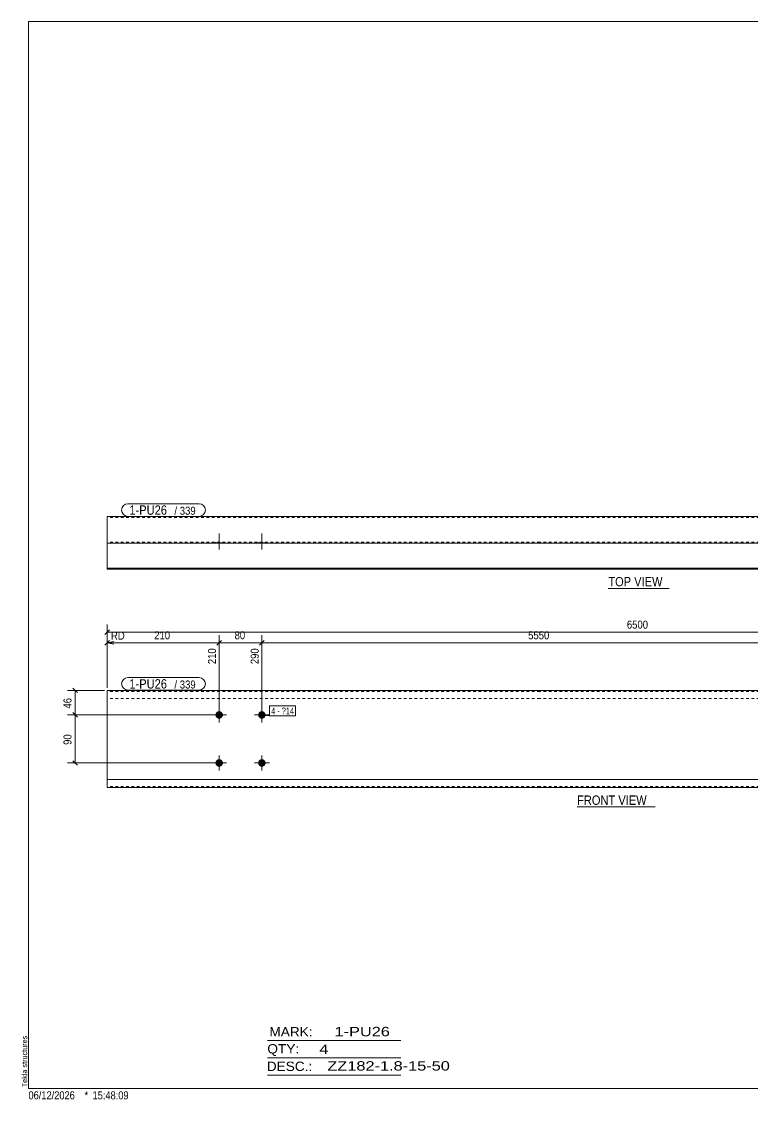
# Model space of a CAD drawing. Header units: millimetres. Extents: x 2 to 579, y 1 to 405.
# Drawn here: x 2.4 to 276.3, y 1 to 405 of the extents above; entities that cross this region are included whole.
import ezdxf

# ---------------------------------------------------------------- set-up
doc = ezdxf.new("R2010")
doc.units = ezdxf.units.MM
doc.linetypes.add('XKITLINE00', pattern=[0])
doc.linetypes.add('XKITLINE01', pattern=[4, 1, -1, 1, -1])
for name, color, linetype, lineweight in [('Bolt', 3, 'Continuous', 0), ('BoltMark', 7, 'Continuous', 0), ('Dimensions', 7, 'Continuous', 0), ('DrawingSheet', 5, 'Continuous', 0), ('OtherObjectType', 7, 'Continuous', 0), ('Part', 2, 'Continuous', 0), ('PartMark', 7, 'Continuous', 0)]:
    doc.layers.add(name, color=color, linetype=linetype, lineweight=lineweight)
doc.styles.add('ARIAL', font='ARIAL.TTF')
doc.styles.add('ARIAL_NARROW', font='ARIALN.TTF')

# ---------------------------------------------------------------- blocks, each defined once
blk = doc.blocks.new('*A1')
at = {"layer": 'Bolt'}
for points in [[(77.85, 145.06), (77.85, 145.02), (77.85, 144.99), (77.84, 144.95), (77.84, 144.92), (77.83, 144.89), (77.83, 144.85), (77.82, 144.82), (77.82, 144.79), (77.81, 144.75), (77.8, 144.72), (77.79, 144.69), (77.78, 144.65), (77.77, 144.62), (77.76, 144.59), (77.74, 144.56), (77.73, 144.52), (77.72, 144.49), (77.7, 144.46), (77.68, 144.43), (77.67, 144.4), (77.65, 144.37), (77.63, 144.34), (77.61, 144.31), (77.59, 144.29), (77.57, 144.26), (77.55, 144.23), (77.53, 144.2), (77.51, 144.18), (77.49, 144.15), (77.46, 144.13), (77.44, 144.1), (77.42, 144.08), (77.39, 144.05), (77.36, 144.03), (77.34, 144.01), (77.31, 143.99), (77.28, 143.97), (77.26, 143.95), (77.23, 143.93), (77.2, 143.91), (77.17, 143.89), (77.14, 143.87), (77.11, 143.86), (77.08, 143.84), (77.05, 143.83), (77.02, 143.81), (76.99, 143.8), (76.95, 143.79), (76.92, 143.77), (76.89, 143.76), (76.86, 143.75), (76.82, 143.74), (76.79, 143.73), (76.76, 143.73), (76.72, 143.72), (76.69, 143.71), (76.66, 143.71), (76.62, 143.7), (76.59, 143.7), (76.55, 143.7), (76.52, 143.69), (76.48, 143.69), (76.45, 143.69), (76.42, 143.69), (76.38, 143.69), (76.35, 143.7), (76.31, 143.7), (76.28, 143.7), (76.24, 143.71), (76.21, 143.71), (76.18, 143.72), (76.14, 143.73), (76.11, 143.73), (76.08, 143.74), (76.04, 143.75), (76.01, 143.76), (75.98, 143.77), (75.95, 143.79), (75.91, 143.8), (75.88, 143.81), (75.85, 143.83), (75.82, 143.84), (75.79, 143.86), (75.76, 143.87), (75.73, 143.89), (75.7, 143.91), (75.67, 143.93), (75.64, 143.95), (75.62, 143.97), (75.59, 143.99), (75.56, 144.01), (75.54, 144.03), (75.51, 144.05), (75.48, 144.08), (75.46, 144.1), (75.44, 144.13), (75.41, 144.15), (75.39, 144.18), (75.37, 144.2), (75.35, 144.23), (75.33, 144.26), (75.31, 144.29), (75.29, 144.31), (75.27, 144.34), (75.25, 144.37), (75.23, 144.4), (75.22, 144.43), (75.2, 144.46), (75.18, 144.49), (75.17, 144.52), (75.16, 144.56), (75.14, 144.59), (75.13, 144.62), (75.12, 144.65), (75.11, 144.69), (75.1, 144.72), (75.09, 144.75), (75.08, 144.79), (75.08, 144.82), (75.07, 144.85), (75.07, 144.89), (75.06, 144.92), (75.06, 144.95), (75.05, 144.99), (75.05, 145.02), (75.05, 145.06), (75.05, 145.09), (75.05, 145.13), (75.05, 145.16), (75.05, 145.2), (75.06, 145.23), (75.06, 145.26), (75.07, 145.3), (75.07, 145.33), (75.08, 145.37), (75.08, 145.4), (75.09, 145.43), (75.1, 145.47), (75.11, 145.5), (75.12, 145.53), (75.13, 145.56), (75.14, 145.6), (75.16, 145.63), (75.17, 145.66), (75.18, 145.69), (75.2, 145.72), (75.22, 145.75), (75.23, 145.78), (75.25, 145.81), (75.27, 145.84), (75.29, 145.87), (75.31, 145.9), (75.33, 145.93), (75.35, 145.95), (75.37, 145.98), (75.39, 146.01), (75.41, 146.03), (75.44, 146.06), (75.46, 146.08), (75.48, 146.11), (75.51, 146.13), (75.54, 146.15), (75.56, 146.17), (75.59, 146.2), (75.62, 146.22), (75.64, 146.24), (75.67, 146.26), (75.7, 146.27), (75.73, 146.29), (75.76, 146.31), (75.79, 146.33), (75.82, 146.34), (75.85, 146.36), (75.88, 146.37), (75.91, 146.39), (75.95, 146.4), (75.98, 146.41), (76.01, 146.42), (76.04, 146.43), (76.08, 146.44), (76.11, 146.45), (76.14, 146.46), (76.18, 146.47), (76.21, 146.47), (76.24, 146.48), (76.28, 146.48), (76.31, 146.49), (76.35, 146.49), (76.38, 146.49), (76.42, 146.49), (76.45, 146.49), (76.48, 146.49), (76.52, 146.49), (76.55, 146.49), (76.59, 146.49), (76.62, 146.48), (76.66, 146.48), (76.69, 146.47), (76.72, 146.47), (76.76, 146.46), (76.79, 146.45), (76.82, 146.44), (76.86, 146.43), (76.89, 146.42), (76.92, 146.41), (76.95, 146.4), (76.99, 146.39), (77.02, 146.37), (77.05, 146.36), (77.08, 146.34), (77.11, 146.33), (77.14, 146.31), (77.17, 146.29), (77.2, 146.27), (77.23, 146.26), (77.26, 146.24), (77.28, 146.22), (77.31, 146.2), (77.34, 146.17), (77.36, 146.15), (77.39, 146.13), (77.42, 146.11), (77.44, 146.08), (77.46, 146.06), (77.49, 146.03), (77.51, 146.01), (77.53, 145.98), (77.55, 145.95), (77.57, 145.93), (77.59, 145.9), (77.61, 145.87), (77.63, 145.84), (77.65, 145.81), (77.67, 145.78), (77.68, 145.75), (77.7, 145.72), (77.72, 145.69), (77.73, 145.66), (77.74, 145.63), (77.76, 145.6), (77.77, 145.56), (77.78, 145.53), (77.79, 145.5), (77.8, 145.47), (77.81, 145.43), (77.82, 145.4), (77.82, 145.37), (77.83, 145.33), (77.83, 145.3), (77.84, 145.26), (77.84, 145.23), (77.85, 145.2), (77.85, 145.16), (77.85, 145.13), (77.85, 145.09)], [(93.85, 145.06), (93.85, 145.02), (93.85, 144.99), (93.84, 144.95), (93.84, 144.92), (93.83, 144.89), (93.83, 144.85), (93.82, 144.82), (93.82, 144.79), (93.81, 144.75), (93.8, 144.72), (93.79, 144.69), (93.78, 144.65), (93.77, 144.62), (93.76, 144.59), (93.74, 144.56), (93.73, 144.52), (93.72, 144.49), (93.7, 144.46), (93.68, 144.43), (93.67, 144.4), (93.65, 144.37), (93.63, 144.34), (93.61, 144.31), (93.59, 144.29), (93.57, 144.26), (93.55, 144.23), (93.53, 144.2), (93.51, 144.18), (93.49, 144.15), (93.46, 144.13), (93.44, 144.1), (93.42, 144.08), (93.39, 144.05), (93.36, 144.03), (93.34, 144.01), (93.31, 143.99), (93.28, 143.97), (93.26, 143.95), (93.23, 143.93), (93.2, 143.91), (93.17, 143.89), (93.14, 143.87), (93.11, 143.86), (93.08, 143.84), (93.05, 143.83), (93.02, 143.81), (92.99, 143.8), (92.95, 143.79), (92.92, 143.77), (92.89, 143.76), (92.86, 143.75), (92.82, 143.74), (92.79, 143.73), (92.76, 143.73), (92.72, 143.72), (92.69, 143.71), (92.66, 143.71), (92.62, 143.7), (92.59, 143.7), (92.55, 143.7), (92.52, 143.69), (92.48, 143.69), (92.45, 143.69), (92.42, 143.69), (92.38, 143.69), (92.35, 143.7), (92.31, 143.7), (92.28, 143.7), (92.24, 143.71), (92.21, 143.71), (92.18, 143.72), (92.14, 143.73), (92.11, 143.73), (92.08, 143.74), (92.04, 143.75), (92.01, 143.76), (91.98, 143.77), (91.95, 143.79), (91.91, 143.8), (91.88, 143.81), (91.85, 143.83), (91.82, 143.84), (91.79, 143.86), (91.76, 143.87), (91.73, 143.89), (91.7, 143.91), (91.67, 143.93), (91.64, 143.95), (91.62, 143.97), (91.59, 143.99), (91.56, 144.01), (91.54, 144.03), (91.51, 144.05), (91.48, 144.08), (91.46, 144.1), (91.44, 144.13), (91.41, 144.15), (91.39, 144.18), (91.37, 144.2), (91.35, 144.23), (91.33, 144.26), (91.31, 144.29), (91.29, 144.31), (91.27, 144.34), (91.25, 144.37), (91.23, 144.4), (91.22, 144.43), (91.2, 144.46), (91.18, 144.49), (91.17, 144.52), (91.16, 144.56), (91.14, 144.59), (91.13, 144.62), (91.12, 144.65), (91.11, 144.69), (91.1, 144.72), (91.09, 144.75), (91.08, 144.79), (91.08, 144.82), (91.07, 144.85), (91.07, 144.89), (91.06, 144.92), (91.06, 144.95), (91.05, 144.99), (91.05, 145.02), (91.05, 145.06), (91.05, 145.09), (91.05, 145.13), (91.05, 145.16), (91.05, 145.2), (91.06, 145.23), (91.06, 145.26), (91.07, 145.3), (91.07, 145.33), (91.08, 145.37), (91.08, 145.4), (91.09, 145.43), (91.1, 145.47), (91.11, 145.5), (91.12, 145.53), (91.13, 145.56), (91.14, 145.6), (91.16, 145.63), (91.17, 145.66), (91.18, 145.69), (91.2, 145.72), (91.22, 145.75), (91.23, 145.78), (91.25, 145.81), (91.27, 145.84), (91.29, 145.87), (91.31, 145.9), (91.33, 145.93), (91.35, 145.95), (91.37, 145.98), (91.39, 146.01), (91.41, 146.03), (91.44, 146.06), (91.46, 146.08), (91.48, 146.11), (91.51, 146.13), (91.54, 146.15), (91.56, 146.17), (91.59, 146.2), (91.62, 146.22), (91.64, 146.24), (91.67, 146.26), (91.7, 146.27), (91.73, 146.29), (91.76, 146.31), (91.79, 146.33), (91.82, 146.34), (91.85, 146.36), (91.88, 146.37), (91.91, 146.39), (91.95, 146.4), (91.98, 146.41), (92.01, 146.42), (92.04, 146.43), (92.08, 146.44), (92.11, 146.45), (92.14, 146.46), (92.18, 146.47), (92.21, 146.47), (92.24, 146.48), (92.28, 146.48), (92.31, 146.49), (92.35, 146.49), (92.38, 146.49), (92.42, 146.49), (92.45, 146.49), (92.48, 146.49), (92.52, 146.49), (92.55, 146.49), (92.59, 146.49), (92.62, 146.48), (92.66, 146.48), (92.69, 146.47), (92.72, 146.47), (92.76, 146.46), (92.79, 146.45), (92.82, 146.44), (92.86, 146.43), (92.89, 146.42), (92.92, 146.41), (92.95, 146.4), (92.99, 146.39), (93.02, 146.37), (93.05, 146.36), (93.08, 146.34), (93.11, 146.33), (93.14, 146.31), (93.17, 146.29), (93.2, 146.27), (93.23, 146.26), (93.26, 146.24), (93.28, 146.22), (93.31, 146.2), (93.34, 146.17), (93.36, 146.15), (93.39, 146.13), (93.42, 146.11), (93.44, 146.08), (93.46, 146.06), (93.49, 146.03), (93.51, 146.01), (93.53, 145.98), (93.55, 145.95), (93.57, 145.93), (93.59, 145.9), (93.61, 145.87), (93.63, 145.84), (93.65, 145.81), (93.67, 145.78), (93.68, 145.75), (93.7, 145.72), (93.72, 145.69), (93.73, 145.66), (93.74, 145.63), (93.76, 145.6), (93.77, 145.56), (93.78, 145.53), (93.79, 145.5), (93.8, 145.47), (93.81, 145.43), (93.82, 145.4), (93.82, 145.37), (93.83, 145.33), (93.83, 145.3), (93.84, 145.26), (93.84, 145.23), (93.85, 145.2), (93.85, 145.16), (93.85, 145.13), (93.85, 145.09)], [(77.85, 127.06), (77.85, 127.02), (77.85, 126.99), (77.84, 126.95), (77.84, 126.92), (77.83, 126.89), (77.83, 126.85), (77.82, 126.82), (77.82, 126.79), (77.81, 126.75), (77.8, 126.72), (77.79, 126.69), (77.78, 126.65), (77.77, 126.62), (77.76, 126.59), (77.74, 126.56), (77.73, 126.52), (77.72, 126.49), (77.7, 126.46), (77.68, 126.43), (77.67, 126.4), (77.65, 126.37), (77.63, 126.34), (77.61, 126.31), (77.59, 126.29), (77.57, 126.26), (77.55, 126.23), (77.53, 126.2), (77.51, 126.18), (77.49, 126.15), (77.46, 126.13), (77.44, 126.1), (77.42, 126.08), (77.39, 126.05), (77.36, 126.03), (77.34, 126.01), (77.31, 125.99), (77.28, 125.97), (77.26, 125.95), (77.23, 125.93), (77.2, 125.91), (77.17, 125.89), (77.14, 125.87), (77.11, 125.86), (77.08, 125.84), (77.05, 125.83), (77.02, 125.81), (76.99, 125.8), (76.95, 125.79), (76.92, 125.77), (76.89, 125.76), (76.86, 125.75), (76.82, 125.74), (76.79, 125.73), (76.76, 125.73), (76.72, 125.72), (76.69, 125.71), (76.66, 125.71), (76.62, 125.7), (76.59, 125.7), (76.55, 125.7), (76.52, 125.69), (76.48, 125.69), (76.45, 125.69), (76.42, 125.69), (76.38, 125.69), (76.35, 125.7), (76.31, 125.7), (76.28, 125.7), (76.24, 125.71), (76.21, 125.71), (76.18, 125.72), (76.14, 125.73), (76.11, 125.73), (76.08, 125.74), (76.04, 125.75), (76.01, 125.76), (75.98, 125.77), (75.95, 125.79), (75.91, 125.8), (75.88, 125.81), (75.85, 125.83), (75.82, 125.84), (75.79, 125.86), (75.76, 125.87), (75.73, 125.89), (75.7, 125.91), (75.67, 125.93), (75.64, 125.95), (75.62, 125.97), (75.59, 125.99), (75.56, 126.01), (75.54, 126.03), (75.51, 126.05), (75.48, 126.08), (75.46, 126.1), (75.44, 126.13), (75.41, 126.15), (75.39, 126.18), (75.37, 126.2), (75.35, 126.23), (75.33, 126.26), (75.31, 126.29), (75.29, 126.31), (75.27, 126.34), (75.25, 126.37), (75.23, 126.4), (75.22, 126.43), (75.2, 126.46), (75.18, 126.49), (75.17, 126.52), (75.16, 126.56), (75.14, 126.59), (75.13, 126.62), (75.12, 126.65), (75.11, 126.69), (75.1, 126.72), (75.09, 126.75), (75.08, 126.79), (75.08, 126.82), (75.07, 126.85), (75.07, 126.89), (75.06, 126.92), (75.06, 126.95), (75.05, 126.99), (75.05, 127.02), (75.05, 127.06), (75.05, 127.09), (75.05, 127.13), (75.05, 127.16), (75.05, 127.2), (75.06, 127.23), (75.06, 127.26), (75.07, 127.3), (75.07, 127.33), (75.08, 127.37), (75.08, 127.4), (75.09, 127.43), (75.1, 127.47), (75.11, 127.5), (75.12, 127.53), (75.13, 127.56), (75.14, 127.6), (75.16, 127.63), (75.17, 127.66), (75.18, 127.69), (75.2, 127.72), (75.22, 127.75), (75.23, 127.78), (75.25, 127.81), (75.27, 127.84), (75.29, 127.87), (75.31, 127.9), (75.33, 127.93), (75.35, 127.95), (75.37, 127.98), (75.39, 128.01), (75.41, 128.03), (75.44, 128.06), (75.46, 128.08), (75.48, 128.11), (75.51, 128.13), (75.54, 128.15), (75.56, 128.17), (75.59, 128.2), (75.62, 128.22), (75.64, 128.24), (75.67, 128.26), (75.7, 128.27), (75.73, 128.29), (75.76, 128.31), (75.79, 128.33), (75.82, 128.34), (75.85, 128.36), (75.88, 128.37), (75.91, 128.39), (75.95, 128.4), (75.98, 128.41), (76.01, 128.42), (76.04, 128.43), (76.08, 128.44), (76.11, 128.45), (76.14, 128.46), (76.18, 128.47), (76.21, 128.47), (76.24, 128.48), (76.28, 128.48), (76.31, 128.49), (76.35, 128.49), (76.38, 128.49), (76.42, 128.49), (76.45, 128.49), (76.48, 128.49), (76.52, 128.49), (76.55, 128.49), (76.59, 128.49), (76.62, 128.48), (76.66, 128.48), (76.69, 128.47), (76.72, 128.47), (76.76, 128.46), (76.79, 128.45), (76.82, 128.44), (76.86, 128.43), (76.89, 128.42), (76.92, 128.41), (76.95, 128.4), (76.99, 128.39), (77.02, 128.37), (77.05, 128.36), (77.08, 128.34), (77.11, 128.33), (77.14, 128.31), (77.17, 128.29), (77.2, 128.27), (77.23, 128.26), (77.26, 128.24), (77.28, 128.22), (77.31, 128.2), (77.34, 128.17), (77.36, 128.15), (77.39, 128.13), (77.42, 128.11), (77.44, 128.08), (77.46, 128.06), (77.49, 128.03), (77.51, 128.01), (77.53, 127.98), (77.55, 127.95), (77.57, 127.93), (77.59, 127.9), (77.61, 127.87), (77.63, 127.84), (77.65, 127.81), (77.67, 127.78), (77.68, 127.75), (77.7, 127.72), (77.72, 127.69), (77.73, 127.66), (77.74, 127.63), (77.76, 127.6), (77.77, 127.56), (77.78, 127.53), (77.79, 127.5), (77.8, 127.47), (77.81, 127.43), (77.82, 127.4), (77.82, 127.37), (77.83, 127.33), (77.83, 127.3), (77.84, 127.26), (77.84, 127.23), (77.85, 127.2), (77.85, 127.16), (77.85, 127.13), (77.85, 127.09)], [(93.85, 127.06), (93.85, 127.02), (93.85, 126.99), (93.84, 126.95), (93.84, 126.92), (93.83, 126.89), (93.83, 126.85), (93.82, 126.82), (93.82, 126.79), (93.81, 126.75), (93.8, 126.72), (93.79, 126.69), (93.78, 126.65), (93.77, 126.62), (93.76, 126.59), (93.74, 126.56), (93.73, 126.52), (93.72, 126.49), (93.7, 126.46), (93.68, 126.43), (93.67, 126.4), (93.65, 126.37), (93.63, 126.34), (93.61, 126.31), (93.59, 126.29), (93.57, 126.26), (93.55, 126.23), (93.53, 126.2), (93.51, 126.18), (93.49, 126.15), (93.46, 126.13), (93.44, 126.1), (93.42, 126.08), (93.39, 126.05), (93.36, 126.03), (93.34, 126.01), (93.31, 125.99), (93.28, 125.97), (93.26, 125.95), (93.23, 125.93), (93.2, 125.91), (93.17, 125.89), (93.14, 125.87), (93.11, 125.86), (93.08, 125.84), (93.05, 125.83), (93.02, 125.81), (92.99, 125.8), (92.95, 125.79), (92.92, 125.77), (92.89, 125.76), (92.86, 125.75), (92.82, 125.74), (92.79, 125.73), (92.76, 125.73), (92.72, 125.72), (92.69, 125.71), (92.66, 125.71), (92.62, 125.7), (92.59, 125.7), (92.55, 125.7), (92.52, 125.69), (92.48, 125.69), (92.45, 125.69), (92.42, 125.69), (92.38, 125.69), (92.35, 125.7), (92.31, 125.7), (92.28, 125.7), (92.24, 125.71), (92.21, 125.71), (92.18, 125.72), (92.14, 125.73), (92.11, 125.73), (92.08, 125.74), (92.04, 125.75), (92.01, 125.76), (91.98, 125.77), (91.95, 125.79), (91.91, 125.8), (91.88, 125.81), (91.85, 125.83), (91.82, 125.84), (91.79, 125.86), (91.76, 125.87), (91.73, 125.89), (91.7, 125.91), (91.67, 125.93), (91.64, 125.95), (91.62, 125.97), (91.59, 125.99), (91.56, 126.01), (91.54, 126.03), (91.51, 126.05), (91.48, 126.08), (91.46, 126.1), (91.44, 126.13), (91.41, 126.15), (91.39, 126.18), (91.37, 126.2), (91.35, 126.23), (91.33, 126.26), (91.31, 126.29), (91.29, 126.31), (91.27, 126.34), (91.25, 126.37), (91.23, 126.4), (91.22, 126.43), (91.2, 126.46), (91.18, 126.49), (91.17, 126.52), (91.16, 126.56), (91.14, 126.59), (91.13, 126.62), (91.12, 126.65), (91.11, 126.69), (91.1, 126.72), (91.09, 126.75), (91.08, 126.79), (91.08, 126.82), (91.07, 126.85), (91.07, 126.89), (91.06, 126.92), (91.06, 126.95), (91.05, 126.99), (91.05, 127.02), (91.05, 127.06), (91.05, 127.09), (91.05, 127.13), (91.05, 127.16), (91.05, 127.2), (91.06, 127.23), (91.06, 127.26), (91.07, 127.3), (91.07, 127.33), (91.08, 127.37), (91.08, 127.4), (91.09, 127.43), (91.1, 127.47), (91.11, 127.5), (91.12, 127.53), (91.13, 127.56), (91.14, 127.6), (91.16, 127.63), (91.17, 127.66), (91.18, 127.69), (91.2, 127.72), (91.22, 127.75), (91.23, 127.78), (91.25, 127.81), (91.27, 127.84), (91.29, 127.87), (91.31, 127.9), (91.33, 127.93), (91.35, 127.95), (91.37, 127.98), (91.39, 128.01), (91.41, 128.03), (91.44, 128.06), (91.46, 128.08), (91.48, 128.11), (91.51, 128.13), (91.54, 128.15), (91.56, 128.17), (91.59, 128.2), (91.62, 128.22), (91.64, 128.24), (91.67, 128.26), (91.7, 128.27), (91.73, 128.29), (91.76, 128.31), (91.79, 128.33), (91.82, 128.34), (91.85, 128.36), (91.88, 128.37), (91.91, 128.39), (91.95, 128.4), (91.98, 128.41), (92.01, 128.42), (92.04, 128.43), (92.08, 128.44), (92.11, 128.45), (92.14, 128.46), (92.18, 128.47), (92.21, 128.47), (92.24, 128.48), (92.28, 128.48), (92.31, 128.49), (92.35, 128.49), (92.38, 128.49), (92.42, 128.49), (92.45, 128.49), (92.48, 128.49), (92.52, 128.49), (92.55, 128.49), (92.59, 128.49), (92.62, 128.48), (92.66, 128.48), (92.69, 128.47), (92.72, 128.47), (92.76, 128.46), (92.79, 128.45), (92.82, 128.44), (92.86, 128.43), (92.89, 128.42), (92.92, 128.41), (92.95, 128.4), (92.99, 128.39), (93.02, 128.37), (93.05, 128.36), (93.08, 128.34), (93.11, 128.33), (93.14, 128.31), (93.17, 128.29), (93.2, 128.27), (93.23, 128.26), (93.26, 128.24), (93.28, 128.22), (93.31, 128.2), (93.34, 128.17), (93.36, 128.15), (93.39, 128.13), (93.42, 128.11), (93.44, 128.08), (93.46, 128.06), (93.49, 128.03), (93.51, 128.01), (93.53, 127.98), (93.55, 127.95), (93.57, 127.93), (93.59, 127.9), (93.61, 127.87), (93.63, 127.84), (93.65, 127.81), (93.67, 127.78), (93.68, 127.75), (93.7, 127.72), (93.72, 127.69), (93.73, 127.66), (93.74, 127.63), (93.76, 127.6), (93.77, 127.56), (93.78, 127.53), (93.79, 127.5), (93.8, 127.47), (93.81, 127.43), (93.82, 127.4), (93.82, 127.37), (93.83, 127.33), (93.83, 127.3), (93.84, 127.26), (93.84, 127.23), (93.85, 127.2), (93.85, 127.16), (93.85, 127.13), (93.85, 127.09)]]:
    blk.add_hatch(color=3, dxfattribs=at).paths.add_polyline_path(points, flags=17)
at = {"layer": 'Bolt', "color": 3, "linetype": 'XKITLINE00', "lineweight": 0}
for p, q in [((76.45, 147.89), (76.45, 142.29)), ((92.45, 147.89), (92.45, 142.29)), ((79.25, 145.09), (73.65, 145.09)), ((95.25, 145.09), (89.65, 145.09)), ((76.45, 129.89), (76.45, 124.29)), ((92.45, 129.89), (92.45, 124.29)), ((79.25, 127.09), (73.65, 127.09)), ((95.25, 127.09), (89.65, 127.09))]:
    blk.add_line(p, q, dxfattribs=at)
blk = doc.blocks.new('*A4')
at = {"layer": 'Part'}
blk.add_hatch(color=2, dxfattribs=at).paths.add_polyline_path([(372.14, 155.69), (373.74, 155.69), (372.94, 154.29)], flags=17)
at = {"layer": 'Part', "color": 2, "linetype": 'XKITLINE00', "lineweight": 0}
for p, q in [((34.45, 117.89), (34.45, 154.29)), ((196.64, 154.29), (34.45, 154.29)), ((432.94, 154.29), (196.74, 154.29)), ((372.94, 154.29), (372.14, 155.69)), ((372.14, 155.69), (373.74, 155.69)), ((373.74, 155.69), (372.94, 154.29)), ((432.94, 154.29), (432.94, 117.89)), ((196.64, 120.89), (34.45, 120.89)), ((196.64, 117.89), (34.45, 117.89)), ((432.94, 120.89), (196.74, 120.89)), ((432.94, 117.89), (196.74, 117.89))]:
    blk.add_line(p, q, dxfattribs=at)
at = {"layer": 'Part', "color": 7, "linetype": 'XKITLINE01', "lineweight": 0}
for p, q in [((196.64, 153.93), (34.45, 153.93)), ((432.94, 153.93), (196.74, 153.93)), ((196.64, 151.29), (34.45, 151.29)), ((432.94, 151.29), (196.74, 151.29)), ((196.64, 118.25), (34.45, 118.25)), ((432.94, 118.25), (196.74, 118.25))]:
    blk.add_line(p, q, dxfattribs=at)
at = {"layer": 'Part', "color": 2, "linetype": 'XKITLINE00', "lineweight": 0}
blk.add_circle((372.94, 155.19), 1, dxfattribs=at)
blk = doc.blocks.new('*A5')
at = {"layer": 'Bolt'}
for points in [[(75.05, 209.43), (75.05, 209.79), (77.85, 209.79), (77.85, 209.43)], [(75.05, 209.43), (75.05, 209.79), (77.85, 209.79), (77.85, 209.43)], [(91.05, 209.43), (91.05, 209.79), (93.85, 209.79), (93.85, 209.43)], [(91.05, 209.43), (91.05, 209.79), (93.85, 209.79), (93.85, 209.43)]]:
    blk.add_hatch(color=3, dxfattribs=at).paths.add_polyline_path(points, flags=17)
at = {"layer": 'Bolt', "color": 3, "linetype": 'XKITLINE00', "lineweight": 0}
for p, q in [((76.45, 213.11), (76.45, 207.11)), ((76.45, 213.11), (76.45, 207.11)), ((92.45, 213.11), (92.45, 207.11)), ((92.45, 213.11), (92.45, 207.11)), ((75.05, 209.79), (75.05, 209.43)), ((75.05, 209.79), (75.05, 209.43)), ((77.85, 209.79), (77.85, 209.43)), ((77.85, 209.79), (77.85, 209.43)), ((91.05, 209.79), (91.05, 209.43)), ((91.05, 209.79), (91.05, 209.43)), ((93.85, 209.79), (93.85, 209.43)), ((93.85, 209.79), (93.85, 209.43))]:
    blk.add_line(p, q, dxfattribs=at)
blk = doc.blocks.new('*A8')
at = {"layer": 'Part'}
blk.add_hatch(color=2, dxfattribs=at).paths.add_polyline_path([(372.14, 211.01), (373.74, 211.01), (372.94, 209.61)], flags=17)
at = {"layer": 'Part', "color": 2, "linetype": 'XKITLINE00', "lineweight": 0}
for p, q in [((34.45, 199.79), (34.45, 219.43)), ((196.64, 219.43), (34.45, 219.43)), ((432.94, 219.43), (196.74, 219.43)), ((432.94, 219.43), (432.94, 199.79)), ((372.94, 209.61), (372.14, 211.01)), ((372.14, 211.01), (373.74, 211.01)), ((373.74, 211.01), (372.94, 209.61)), ((196.64, 209.43), (34.45, 209.43)), ((432.94, 209.43), (196.74, 209.43)), ((196.64, 200.15), (34.45, 200.15)), ((196.64, 199.79), (34.45, 199.79)), ((432.94, 200.15), (196.74, 200.15)), ((432.94, 199.79), (196.74, 199.79))]:
    blk.add_line(p, q, dxfattribs=at)
at = {"layer": 'Part', "color": 7, "linetype": 'XKITLINE01', "lineweight": 0}
for p, q in [((196.64, 219.07), (34.45, 219.07)), ((432.94, 219.07), (196.74, 219.07)), ((196.64, 209.79), (34.45, 209.79)), ((432.94, 209.79), (196.74, 209.79))]:
    blk.add_line(p, q, dxfattribs=at)
at = {"layer": 'Part', "color": 2, "linetype": 'XKITLINE00', "lineweight": 0}
blk.add_circle((372.94, 210.51), 1, dxfattribs=at)
blk = doc.blocks.new('*A9')
at = {"layer": 'DrawingSheet', "color": 5, "linetype": 'XKITLINE00', "lineweight": 0}
for p, q in [((579, 405), (5, 405)), ((5, 405), (5, 5)), ((579, 5), (579, 405)), ((5, 5), (579, 5))]:
    blk.add_line(p, q, dxfattribs=at)
at = {"layer": 'DrawingSheet', "color": 5, "style": 'ARIAL', "width": 0.85}
blk.add_text('Tekla structures', height=2, rotation=90, dxfattribs=at).set_placement((4.5, 5.5))
blk = doc.blocks.new('*A13')
at = {"layer": 'OtherObjectType', "color": 6, "linetype": 'XKITLINE00', "lineweight": 0}
for p, q in [((94.5, 23), (144.5, 23)), ((94.5, 16.5), (144.5, 16.5)), ((94.5, 10), (144.5, 10))]:
    blk.add_line(p, q, dxfattribs=at)
at = {"layer": 'OtherObjectType', "color": 6, "style": 'ARIAL_NARROW'}
for s, width, p in [('MARK:', 1.275, (95.27, 24.58)), ('1-PU26', 1.525501, (119.69, 24.65)), ('QTY:', 1.275, (94.5, 18.19)), ('4', 1.525501, (113.99, 18.05)), ('DESC.:', 1.275, (94.29, 11.63)), ('ZZ182-1.8-15-50', 1.525501, (117, 11.79))]:
    blk.add_text(s, height=3.5, dxfattribs=dict(at, width=width)).set_placement(p)
blk = doc.blocks.new('*A16')
at = {"layer": 'OtherObjectType', "color": 7, "style": 'ARIAL_NARROW', "width": 1.008832}
for s, p in [('06/12/2026', (4.99, 1)), ('15:48:09', (29, 1)), ('*', (26, 1))]:
    blk.add_text(s, height=3, dxfattribs=at).set_placement(p)
blk = doc.blocks.new('*A17')
at = {"layer": 'Dimensions', "color": 7, "linetype": 'XKITLINE00', "lineweight": 0}
for p, q in [((21.6, 145.94), (23.3, 144.24)), ((75.45, 145.09), (19.6, 145.09)), ((22.45, 127.09), (22.45, 145.09)), ((75.45, 127.09), (19.6, 127.09)), ((21.6, 127.94), (23.3, 126.24))]:
    blk.add_line(p, q, dxfattribs=at)
at = {"layer": 'Dimensions', "color": 3}
for p in [(22.45, 145.09), (22.45, 127.09)]:
    blk.add_point(p, dxfattribs=at)
at = {"layer": 'Dimensions', "color": 3, "style": 'ARIAL', "width": 0.85}
blk.add_text('90', height=3, rotation=90.0002, dxfattribs=at).set_placement((21.1, 133.87))
blk = doc.blocks.new('*A18')
at = {"layer": 'Dimensions', "color": 7, "linetype": 'XKITLINE00', "lineweight": 0}
for p, q in [((33.45, 154.29), (19.6, 154.29)), ((21.6, 155.14), (23.3, 153.44)), ((22.45, 145.09), (22.45, 154.29)), ((21.6, 145.94), (23.3, 144.24)), ((75.45, 145.09), (19.6, 145.09))]:
    blk.add_line(p, q, dxfattribs=at)
at = {"layer": 'Dimensions', "color": 3}
for p in [(22.45, 154.29), (22.45, 145.09)]:
    blk.add_point(p, dxfattribs=at)
at = {"layer": 'Dimensions', "color": 3, "style": 'ARIAL', "width": 0.85}
blk.add_text('46', height=3, rotation=90.0002, dxfattribs=at).set_placement((21.1, 147.47))
blk = doc.blocks.new('*A21')
at = {"layer": 'Dimensions', "color": 7, "linetype": 'XKITLINE00', "lineweight": 0}
for p, q in [((34.45, 155.29), (34.45, 178.94)), ((432.94, 155.29), (432.94, 178.94)), ((35.3, 176.94), (33.6, 175.24)), ((34.45, 176.09), (432.94, 176.09)), ((433.79, 176.94), (432.09, 175.24))]:
    blk.add_line(p, q, dxfattribs=at)
at = {"layer": 'Dimensions', "color": 3}
for p in [(34.45, 176.09), (432.94, 176.09)]:
    blk.add_point(p, dxfattribs=at)
at = {"layer": 'Dimensions', "color": 3, "style": 'ARIAL', "width": 0.85}
blk.add_text('6500', height=3, dxfattribs=at).set_placement((229.24, 177.44))
blk = doc.blocks.new('*A22')
at = {"layer": 'Dimensions', "color": 7, "linetype": 'XKITLINE00', "lineweight": 0}
for p, q in [((34.45, 155.29), (34.45, 176.59)), ((34.45, 155.29), (34.45, 174.94)), ((76.45, 146.09), (76.45, 174.94)), ((35.3, 172.94), (33.6, 171.24)), ((36.95, 172.59), (34.45, 172.09)), ((34.45, 172.09), (76.45, 172.09)), ((36.95, 171.59), (34.45, 172.09)), ((41.67, 172.09), (34.45, 172.09)), ((77.3, 172.94), (75.6, 171.24))]:
    blk.add_line(p, q, dxfattribs=at)
at = {"layer": 'Dimensions', "color": 3}
for p in [(34.45, 172.09), (76.45, 172.09)]:
    blk.add_point(p, dxfattribs=at)
at = {"layer": 'Dimensions', "color": 7}
blk.add_point((34.45, 172.09), dxfattribs=at)
at = {"layer": 'Dimensions', "color": 3, "style": 'ARIAL', "width": 0.85}
for s, p in [('RD', (35.89, 173.29)), ('210', (52.11, 173.44))]:
    blk.add_text(s, height=3, dxfattribs=at).set_placement(p)
blk.add_text('210', height=3, rotation=90.0002, dxfattribs=at).set_placement((75.25, 164.12))
blk = doc.blocks.new('*A23')
at = {"layer": 'Dimensions', "color": 7, "linetype": 'XKITLINE00', "lineweight": 0}
for p, q in [((76.45, 146.09), (76.45, 174.94)), ((92.45, 146.09), (92.45, 174.94)), ((77.3, 172.94), (75.6, 171.24)), ((76.45, 172.09), (92.45, 172.09)), ((93.3, 172.94), (91.6, 171.24))]:
    blk.add_line(p, q, dxfattribs=at)
at = {"layer": 'Dimensions', "color": 3}
for p in [(76.45, 172.09), (92.45, 172.09)]:
    blk.add_point(p, dxfattribs=at)
at = {"layer": 'Dimensions', "color": 3, "style": 'ARIAL', "width": 0.85}
blk.add_text('80', height=3, dxfattribs=at).set_placement((82.22, 173.44))
blk.add_text('290', height=3, rotation=90.0002, dxfattribs=at).set_placement((91.25, 164.12))
blk = doc.blocks.new('*A24')
at = {"layer": 'Dimensions', "color": 7, "linetype": 'XKITLINE00', "lineweight": 0}
for p, q in [((92.45, 146.09), (92.45, 174.94)), ((300.94, 146.09), (300.94, 174.94)), ((93.3, 172.94), (91.6, 171.24)), ((92.45, 172.09), (300.94, 172.09)), ((301.79, 172.94), (300.09, 171.24))]:
    blk.add_line(p, q, dxfattribs=at)
at = {"layer": 'Dimensions', "color": 3}
for p in [(92.45, 172.09), (300.94, 172.09)]:
    blk.add_point(p, dxfattribs=at)
at = {"layer": 'Dimensions', "color": 3, "style": 'ARIAL', "width": 0.85}
blk.add_text('5550', height=3, dxfattribs=at).set_placement((192.24, 173.44))
blk.add_text('5840', height=3, rotation=90.0002, dxfattribs=at).set_placement((299.74, 161.89))
blk = doc.blocks.new('*A30')
at = {"layer": 'BoltMark', "color": 7, "linetype": 'XKITLINE00', "lineweight": 0}
for p, q in [((95.35, 148.44), (105.04, 148.44)), ((95.35, 144.74), (95.35, 148.44)), ((105.04, 144.74), (105.04, 148.44)), ((92.45, 145.09), (95.35, 144.74)), ((95.35, 144.74), (105.04, 144.74))]:
    blk.add_line(p, q, dxfattribs=at)
at = {"layer": 'BoltMark', "color": 3, "style": 'ARIAL_NARROW', "width": 0.85}
for s, p in [('4', (95.95, 145.34)), ('-', (98.22, 145.34)), ('?14', (99.88, 145.34))]:
    blk.add_text(s, height=2.5, dxfattribs=at).set_placement(p)
blk = doc.blocks.new('*A31')
at = {"layer": 'PartMark', "color": 7, "linetype": 'XKITLINE00', "lineweight": 0}
for p, q in [((42.2, 159.09), (68.96, 159.09)), ((42.2, 154.39), (68.96, 154.39))]:
    blk.add_line(p, q, dxfattribs=at)
for centre, start, end in [((42.2, 156.74), 90, 270), ((68.96, 156.74), 270, 90)]:
    blk.add_arc(centre, 2.35, start, end, dxfattribs=at)
at = {"layer": 'PartMark', "color": 1, "style": 'ARIAL', "width": 0.85}
blk.add_text('1-PU26', height=3.5, dxfattribs=at).set_placement((42.8, 154.99))
at = {"layer": 'PartMark', "color": 3, "style": 'ARIAL', "width": 0.85}
for s, p in [('/', (59.68, 154.99)), ('339', (61.69, 154.99))]:
    blk.add_text(s, height=3, dxfattribs=at).set_placement(p)
blk = doc.blocks.new('*A32')
at = {"layer": 'OtherObjectType', "color": 7, "linetype": 'XKITLINE00', "lineweight": 0}
blk.add_line((210.57, 110.64), (239.87, 110.64), dxfattribs=at)
at = {"layer": 'OtherObjectType', "color": 7, "style": 'ARIAL', "width": 0.85}
blk.add_text('FRONT VIEW', height=3.5, dxfattribs=at).set_placement((210.57, 111.39))
blk = doc.blocks.new('*A33')
at = {"layer": 'PartMark', "color": 7, "linetype": 'XKITLINE00', "lineweight": 0}
for p, q in [((42.2, 224.23), (68.96, 224.23)), ((42.2, 219.53), (68.96, 219.53))]:
    blk.add_line(p, q, dxfattribs=at)
for centre, start, end in [((42.2, 221.88), 90, 270), ((68.96, 221.88), 270, 90)]:
    blk.add_arc(centre, 2.35, start, end, dxfattribs=at)
at = {"layer": 'PartMark', "color": 1, "style": 'ARIAL', "width": 0.85}
blk.add_text('1-PU26', height=3.5, dxfattribs=at).set_placement((42.8, 220.13))
at = {"layer": 'PartMark', "color": 3, "style": 'ARIAL', "width": 0.85}
for s, p in [('/', (59.68, 220.13)), ('339', (61.69, 220.13))]:
    blk.add_text(s, height=3, dxfattribs=at).set_placement(p)
blk = doc.blocks.new('*A34')
at = {"layer": 'OtherObjectType', "color": 7, "linetype": 'XKITLINE00', "lineweight": 0}
blk.add_line((222.28, 192.54), (245.1, 192.54), dxfattribs=at)
at = {"layer": 'OtherObjectType', "color": 7, "style": 'ARIAL', "width": 0.85}
blk.add_text('TOP VIEW', height=3.5, dxfattribs=at).set_placement((222.28, 193.29))

msp = doc.modelspace()

# ---------------------------------------------------------------- block references
at = {"lineweight": 0}
for name in ['*A9', '*A33', '*A5', '*A34', '*A21', '*A22', '*A23', '*A24', '*A31', '*A18', '*A17', '*A1', '*A30', '*A32', '*A13', '*A16']:
    msp.add_blockref(name, (0, 0), dxfattribs=at)
at = {"layer": 'Part', "lineweight": 0}
for name in ['*A8', '*A4']:
    msp.add_blockref(name, (0, 0), dxfattribs=at)

doc.saveas('drawing.dxf')
